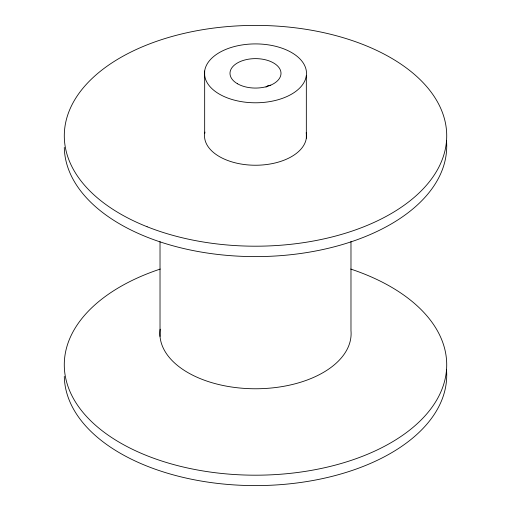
<?xml version="1.0" encoding="UTF-8"?>
<svg xmlns="http://www.w3.org/2000/svg" width="511" height="511" viewBox="0 0 511 511"><rect width="100%" height="100%" fill="white"/><g stroke="black" fill="none" stroke-linecap="round" stroke-linejoin="round"><path stroke-width="0.77" d="M266.027 87.138L267.643 85.803L270.766 85.184M350.98 241.486L350.98 330.7A95.608 55.201 0 0 1 254.203 388.762A95.608 55.201 0 0 1 160.192 329.205M306.332 75.673A50.991 29.44 0 0 1 226.597 97.601A50.991 29.44 0 0 1 233.572 46.769A50.991 29.44 0 0 1 306.332 75.673L306.332 138.123M204.668 71.023L204.668 133.48M160.02 241.633L160.02 336.43M350.738 269.061A191.216 110.402 0 0 1 402.074 435.691A191.216 110.402 0 0 1 108.926 435.691A191.216 110.402 0 0 1 160.269 269.054M446.461 369.472A191.216 110.402 0 0 1 261.472 485.546A191.216 110.402 0 0 1 64.29 376.364M446.461 140.487A191.216 110.402 0 0 1 261.472 256.554A191.216 110.402 0 0 1 64.29 147.379M306.21 132.732A50.991 29.44 0 0 1 254.944 165.238A50.991 29.44 0 0 1 204.917 132.094M147.117 226.75A191.216 110.402 0 0 0 446.122 144.517A191.216 110.402 0 0 0 173.261 36.134A191.216 110.402 0 0 0 147.117 226.75M237.474 83.759A25.499 14.717 0 0 0 280.13 77.161A25.499 14.717 0 0 0 248.902 59.129A25.499 14.717 0 0 0 237.474 83.759"/></g></svg>
